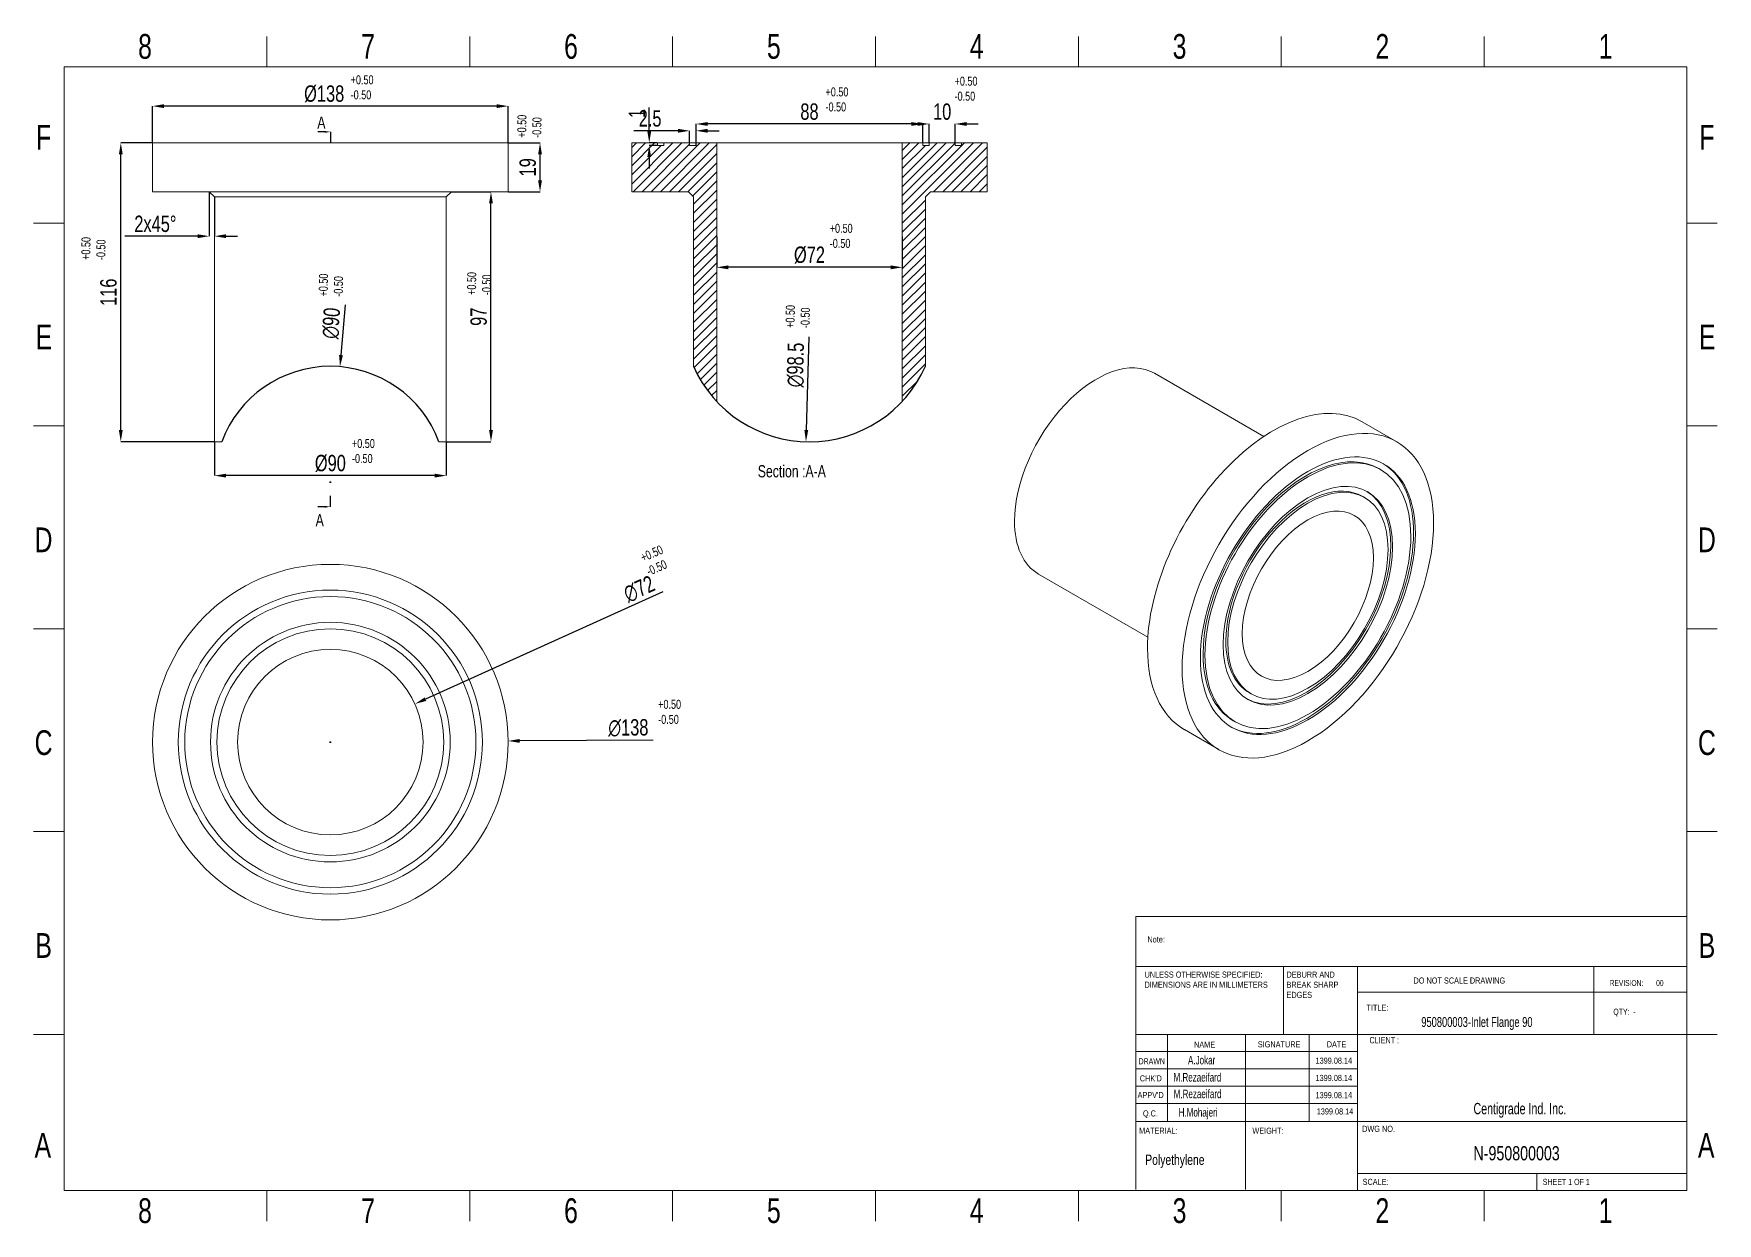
# Model space of a CAD drawing. Header units: millimetres. Extents: x 3487 to 4141, y 1529 to 1991.
import ezdxf

# ---------------------------------------------------------------- set-up
doc = ezdxf.new("R2010")
doc.units = ezdxf.units.MM
doc.header["$MEASUREMENT"] = 0
doc.styles.add('SLDTEXTSTYLE0', font='TXT', dxfattribs={"width": 0.75})
doc.styles.add('SLDTEXTSTYLE1', font='TXT', dxfattribs={"width": 0.686449})
doc.styles.add('SLDTEXTSTYLE2', font='TXT', dxfattribs={"width": 0.652778})
doc.styles.add('SLDTEXTSTYLE3', font='TXT', dxfattribs={"width": 0.692308})
doc.styles.add('SLDTEXTSTYLE4', font='TXT', dxfattribs={"width": 0.7})
doc.styles.add('SLDTEXTSTYLE5', font='TXT', dxfattribs={"width": 0.678571})
doc.dimstyles.new('SLDDIMSTYLE0', dxfattribs={"dimscale": 3, "dimtxt": 2.116667, "dimasz": 1.5, "dimexe": 0, "dimexo": 0.0625, "dimgap": 0.529167, "dimtad": 1, "dimdec": 1, "dimrnd": 1e-09, "dimzin": 12, "dimdsep": 46, "dimtxsty": 'SLDTEXTSTYLE0', "dimcen": 0.09, "dimadec": 0, "dimazin": 3, "dimtfac": 1, "dimtdec": 1, "dimtofl": 0, "dimtmove": 0, "dimatfit": 3, "dimfxl": 1, "dimfrac": 2, "dimtolj": 1, "dimtzin": 12, "dimarcsym": 0})

# ---------------------------------------------------------------- blocks, each defined once
blk = doc.blocks.new('SW_NOTE_62')
at = {"color": 0, "linetype": 'Continuous', "lineweight": 0, "char_height": 1.5, "attachment_point": 1, "style": 'SLDTEXTSTYLE0'}
for s, insert in [('UNLESS OTHERWISE SPECIFIED:', (0, 1.93)), ('DIMENSIONS ARE IN MILLIMETERS', (0, -0.57))]:
    blk.add_mtext(s, dxfattribs=dict(at, insert=insert))
blk = doc.blocks.new('SW_NOTE_63')
at = {"color": 0, "linetype": 'Continuous', "lineweight": 0, "char_height": 1.5, "attachment_point": 1, "style": 'SLDTEXTSTYLE0'}
for s, insert in [('DEBURR AND', (0, 1.93)), ('BREAK SHARP', (0, -0.57)), ('EDGES', (0, -3.07))]:
    blk.add_mtext(s, dxfattribs=dict(at, insert=insert))
blk = doc.blocks.new('*D4')
at = {"color": 0, "lineweight": -2, "transparency": 16777216}
for p, q in [((3533.62, 1948.94), (3533.62, 1963)), ((3667.12, 1963), (3538.12, 1963)), ((3671.62, 1948.94), (3671.62, 1963))]:
    blk.add_line(p, q, dxfattribs=at)
at = {"color": 0, "transparency": 16777216}
for points in [[(3538.12, 1963.75), (3538.12, 1962.25), (3533.62, 1963)], [(3667.12, 1963.75), (3667.12, 1962.25), (3671.62, 1963)]]:
    blk.add_solid(points, dxfattribs=at)
at = {"layer": 'Defpoints', "color": 0, "transparency": 16777216}
for p in [(3533.62, 1963), (3533.62, 1948.76), (3671.62, 1948.76)]:
    blk.add_point(p, dxfattribs=at)
at = {"color": 0, "transparency": 16777216, "insert": (3600.23, 1967.76), "char_height": 6.35, "attachment_point": 5, "style": 'SLDTEXTSTYLE0'}
blk.add_mtext('\\A1;%%C138', dxfattribs=at)
blk = doc.blocks.new('*D5')
at = {"color": 0, "lineweight": -2, "transparency": 16777216}
for p, q in [((3533.43, 1948.76), (3521.29, 1948.76)), ((3521.29, 1837.26), (3521.29, 1944.26)), ((3557.43, 1832.76), (3521.29, 1832.76))]:
    blk.add_line(p, q, dxfattribs=at)
at = {"color": 0, "transparency": 16777216}
for points in [[(3520.54, 1944.26), (3522.04, 1944.26), (3521.29, 1948.76)], [(3520.54, 1837.26), (3522.04, 1837.26), (3521.29, 1832.76)]]:
    blk.add_solid(points, dxfattribs=at)
at = {"layer": 'Defpoints', "color": 0, "transparency": 16777216}
for p in [(3521.29, 1948.76), (3533.62, 1948.76), (3557.62, 1832.76)]:
    blk.add_point(p, dxfattribs=at)
at = {"color": 0, "transparency": 16777216, "insert": (3516.53, 1890.76), "char_height": 6.35, "attachment_point": 5, "rotation": 90, "style": 'SLDTEXTSTYLE0'}
blk.add_mtext('\\A1;116', dxfattribs=at)
blk = doc.blocks.new('*D6')
at = {"color": 0, "lineweight": -2, "transparency": 16777216}
for p, q in [((3649.81, 1929.76), (3664.96, 1929.76)), ((3664.96, 1837.26), (3664.96, 1925.26)), ((3647.81, 1832.76), (3664.96, 1832.76))]:
    blk.add_line(p, q, dxfattribs=at)
at = {"color": 0, "transparency": 16777216}
for points in [[(3664.21, 1925.26), (3665.71, 1925.26), (3664.96, 1929.76)], [(3664.21, 1837.26), (3665.71, 1837.26), (3664.96, 1832.76)]]:
    blk.add_solid(points, dxfattribs=at)
at = {"layer": 'Defpoints', "color": 0, "transparency": 16777216}
for p in [(3649.62, 1929.76), (3664.96, 1929.76), (3647.62, 1832.76)]:
    blk.add_point(p, dxfattribs=at)
at = {"color": 0, "transparency": 16777216, "insert": (3660.2, 1881.26), "char_height": 6.35, "attachment_point": 5, "rotation": 90, "style": 'SLDTEXTSTYLE0'}
blk.add_mtext('\\A1;97', dxfattribs=at)
blk = doc.blocks.new('*D7')
at = {"color": 0, "lineweight": -2, "transparency": 16777216}
for p, q in [((3671.81, 1948.76), (3684, 1948.76)), ((3684, 1934.26), (3684, 1944.26)), ((3671.81, 1929.76), (3684, 1929.76))]:
    blk.add_line(p, q, dxfattribs=at)
at = {"color": 0, "transparency": 16777216}
for points in [[(3683.25, 1944.26), (3684.75, 1944.26), (3684, 1948.76)], [(3683.25, 1934.26), (3684.75, 1934.26), (3684, 1929.76)]]:
    blk.add_solid(points, dxfattribs=at)
at = {"layer": 'Defpoints', "color": 0, "transparency": 16777216}
for p in [(3671.62, 1948.76), (3684, 1948.76), (3671.62, 1929.76)]:
    blk.add_point(p, dxfattribs=at)
at = {"color": 0, "transparency": 16777216, "insert": (3679.24, 1939.26), "char_height": 6.35, "attachment_point": 5, "rotation": 90, "style": 'SLDTEXTSTYLE0'}
blk.add_mtext('\\A1;19', dxfattribs=at)
blk = doc.blocks.new('*D8')
at = {"color": 0, "lineweight": -2, "transparency": 16777216}
for p, q in [((3557.62, 1832.57), (3557.62, 1819.59)), ((3647.62, 1832.57), (3647.62, 1819.59)), ((3643.12, 1819.59), (3562.12, 1819.59))]:
    blk.add_line(p, q, dxfattribs=at)
at = {"color": 0, "transparency": 16777216}
for points in [[(3562.12, 1820.34), (3562.12, 1818.84), (3557.62, 1819.59)], [(3643.12, 1820.34), (3643.12, 1818.84), (3647.62, 1819.59)]]:
    blk.add_solid(points, dxfattribs=at)
at = {"layer": 'Defpoints', "color": 0, "transparency": 16777216}
for p in [(3557.62, 1832.76), (3647.62, 1832.76), (3557.62, 1819.59)]:
    blk.add_point(p, dxfattribs=at)
at = {"color": 0, "transparency": 16777216, "insert": (3602.62, 1824.35), "char_height": 6.35, "attachment_point": 5, "style": 'SLDTEXTSTYLE0'}
blk.add_mtext('\\A1;%%C90', dxfattribs=at)
blk = doc.blocks.new('*D9')
at = {"color": 0, "lineweight": -2, "transparency": 16777216}
for p, q in [((3555.62, 1929.57), (3555.62, 1912.52)), ((3557.62, 1927.57), (3557.62, 1912.52)), ((3551.12, 1912.52), (3522.81, 1912.52)), ((3562.12, 1912.52), (3566.62, 1912.52))]:
    blk.add_line(p, q, dxfattribs=at)
at = {"color": 0, "transparency": 16777216}
for points in [[(3551.12, 1913.27), (3551.12, 1911.77), (3555.62, 1912.52)], [(3562.12, 1913.27), (3562.12, 1911.77), (3557.62, 1912.52)]]:
    blk.add_solid(points, dxfattribs=at)
at = {"layer": 'Defpoints', "color": 0, "transparency": 16777216}
for p in [(3555.62, 1929.76), (3557.62, 1927.76), (3555.62, 1912.52)]:
    blk.add_point(p, dxfattribs=at)
at = {"color": 0, "transparency": 16777216, "insert": (3534.71, 1917.29), "char_height": 6.35, "attachment_point": 5, "style": 'SLDTEXTSTYLE0'}
blk.add_mtext('\\A1;2x45%%D', dxfattribs=at)
blk = doc.blocks.new('*D10')
at = {"color": 0, "lineweight": -2, "transparency": 16777216}
for p, q in [((3752.56, 1912.24), (3752.56, 1900.44)), ((3824.56, 1912.24), (3824.56, 1900.44)), ((3820.06, 1900.44), (3757.06, 1900.44))]:
    blk.add_line(p, q, dxfattribs=at)
at = {"color": 0, "transparency": 16777216}
for points in [[(3757.06, 1901.19), (3757.06, 1899.69), (3752.56, 1900.44)], [(3820.06, 1901.19), (3820.06, 1899.69), (3824.56, 1900.44)]]:
    blk.add_solid(points, dxfattribs=at)
at = {"layer": 'Defpoints', "color": 0, "transparency": 16777216}
for p in [(3752.56, 1912.43), (3824.56, 1912.43), (3752.56, 1900.44)]:
    blk.add_point(p, dxfattribs=at)
at = {"color": 0, "transparency": 16777216, "insert": (3788.56, 1905.2), "char_height": 6.35, "attachment_point": 5, "style": 'SLDTEXTSTYLE0'}
blk.add_mtext('\\A1;%%C72', dxfattribs=at)
blk = doc.blocks.new('*D11')
at = {"color": 0, "lineweight": -2, "transparency": 16777216}
for p, q in [((3744.56, 1948.94), (3744.56, 1956.08)), ((3828.06, 1956.08), (3749.06, 1956.08)), ((3832.56, 1948.94), (3832.56, 1956.08))]:
    blk.add_line(p, q, dxfattribs=at)
at = {"color": 0, "transparency": 16777216}
for points in [[(3749.06, 1956.83), (3749.06, 1955.33), (3744.56, 1956.08)], [(3828.06, 1956.83), (3828.06, 1955.33), (3832.56, 1956.08)]]:
    blk.add_solid(points, dxfattribs=at)
at = {"layer": 'Defpoints', "color": 0, "transparency": 16777216}
for p in [(3744.56, 1956.08), (3744.56, 1948.76), (3832.56, 1948.76)]:
    blk.add_point(p, dxfattribs=at)
at = {"color": 0, "transparency": 16777216, "insert": (3788.56, 1960.84), "char_height": 6.35, "attachment_point": 5, "style": 'SLDTEXTSTYLE0'}
blk.add_mtext('\\A1;88', dxfattribs=at)
blk = doc.blocks.new('*D12')
at = {"color": 0, "lineweight": -2, "transparency": 16777216}
for p, q in [((3737.56, 1953.44), (3720.36, 1953.44)), ((3742.06, 1948.94), (3742.06, 1953.44)), ((3744.56, 1947.94), (3744.56, 1953.44)), ((3749.06, 1953.44), (3753.56, 1953.44))]:
    blk.add_line(p, q, dxfattribs=at)
at = {"color": 0, "transparency": 16777216}
for points in [[(3737.56, 1954.19), (3737.56, 1952.69), (3742.06, 1953.44)], [(3749.06, 1954.19), (3749.06, 1952.69), (3744.56, 1953.44)]]:
    blk.add_solid(points, dxfattribs=at)
at = {"layer": 'Defpoints', "color": 0, "transparency": 16777216}
for p in [(3742.06, 1953.44), (3742.06, 1948.76), (3744.56, 1947.76)]:
    blk.add_point(p, dxfattribs=at)
at = {"color": 0, "transparency": 16777216, "insert": (3726.71, 1958.2), "char_height": 6.35, "attachment_point": 5, "style": 'SLDTEXTSTYLE0'}
blk.add_mtext('\\A1;2.5', dxfattribs=at)
blk = doc.blocks.new('*D13')
at = {"color": 0, "lineweight": -2, "transparency": 16777216}
for p, q in [((3726.38, 1953.26), (3726.38, 1962.52)), ((3729.37, 1948.76), (3726.38, 1948.76)), ((3729.37, 1947.76), (3726.38, 1947.76)), ((3726.38, 1943.26), (3726.38, 1938.76))]:
    blk.add_line(p, q, dxfattribs=at)
at = {"color": 0, "transparency": 16777216}
for points in [[(3725.63, 1953.26), (3727.13, 1953.26), (3726.38, 1948.76)], [(3725.63, 1943.26), (3727.13, 1943.26), (3726.38, 1947.76)]]:
    blk.add_solid(points, dxfattribs=at)
at = {"layer": 'Defpoints', "color": 0, "transparency": 16777216}
for p in [(3726.38, 1948.76), (3729.56, 1948.76), (3729.56, 1947.76)]:
    blk.add_point(p, dxfattribs=at)
at = {"color": 0, "transparency": 16777216, "insert": (3721.62, 1960.14), "char_height": 6.35, "attachment_point": 5, "rotation": 90, "style": 'SLDTEXTSTYLE0'}
blk.add_mtext('\\A1;1', dxfattribs=at)
blk = doc.blocks.new('*D14')
at = {"color": 0, "lineweight": -2, "transparency": 16777216}
for p, q in [((3830.56, 1956.08), (3826.06, 1956.08)), ((3835.06, 1948.94), (3835.06, 1956.08)), ((3845.06, 1948.94), (3845.06, 1956.08)), ((3849.56, 1956.08), (3854.06, 1956.08))]:
    blk.add_line(p, q, dxfattribs=at)
at = {"color": 0, "transparency": 16777216}
for points in [[(3830.56, 1956.83), (3830.56, 1955.33), (3835.06, 1956.08)], [(3849.56, 1956.83), (3849.56, 1955.33), (3845.06, 1956.08)]]:
    blk.add_solid(points, dxfattribs=at)
at = {"layer": 'Defpoints', "color": 0, "transparency": 16777216}
for p in [(3835.06, 1956.08), (3835.06, 1948.76), (3845.06, 1948.76)]:
    blk.add_point(p, dxfattribs=at)
at = {"color": 0, "transparency": 16777216, "insert": (3840.06, 1960.84), "char_height": 6.35, "attachment_point": 5, "style": 'SLDTEXTSTYLE0'}
blk.add_mtext('\\A1;10', dxfattribs=at)
blk = doc.blocks.new('*D15')
at = {"color": 0, "lineweight": -2, "transparency": 16777216}
for p, q in [((3608.38, 1885.86), (3606.75, 1866.35)), ((3602.35, 1817.02), (3602.89, 1817.02)), ((3602.62, 1816.75), (3602.62, 1817.29))]:
    blk.add_line(p, q, dxfattribs=at)
at = {"color": 0, "transparency": 16777216}
blk.add_solid([(3606, 1866.41), (3607.5, 1866.29), (3606.37, 1861.87)], dxfattribs=at)
at = {"layer": 'Defpoints', "color": 0, "transparency": 16777216}
for p in [(3606.37, 1861.87), (3598.86, 1772.18)]:
    blk.add_point(p, dxfattribs=at)
at = {"color": 0, "transparency": 16777216, "insert": (3603.01, 1878.75), "char_height": 6.35, "attachment_point": 5, "rotation": 85.21239, "style": 'SLDTEXTSTYLE0'}
blk.add_mtext('\\A1;∅90', dxfattribs=at)
blk = doc.blocks.new('*D16')
at = {"color": 0, "lineweight": -2, "transparency": 16777216}
blk.add_line((3788.32, 1873.52), (3787.33, 1837.27), dxfattribs=at)
at = {"color": 0, "transparency": 16777216}
blk.add_solid([(3786.58, 1837.29), (3788.08, 1837.25), (3787.21, 1832.77)], dxfattribs=at)
at = {"layer": 'Defpoints', "color": 0, "transparency": 16777216}
for p in [(3789.9, 1931.2), (3787.21, 1832.77)]:
    blk.add_point(p, dxfattribs=at)
at = {"color": 0, "transparency": 16777216, "insert": (3783.26, 1862.54), "char_height": 6.35, "attachment_point": 5, "rotation": 88.43436, "style": 'SLDTEXTSTYLE0'}
blk.add_mtext('\\A1;∅98.5', dxfattribs=at)
blk = doc.blocks.new('*D17')
at = {"color": 0, "lineweight": -2, "transparency": 16777216}
for p, q in [((3602.35, 1716.15), (3602.89, 1716.15)), ((3602.62, 1715.88), (3602.62, 1716.42)), ((3727.84, 1716.97), (3676.12, 1716.63))]:
    blk.add_line(p, q, dxfattribs=at)
at = {"color": 0, "transparency": 16777216}
blk.add_solid([(3676.11, 1717.38), (3676.12, 1715.88), (3671.62, 1716.6)], dxfattribs=at)
at = {"layer": 'Defpoints', "color": 0, "transparency": 16777216}
for p in [(3533.62, 1715.69), (3671.62, 1716.6)]:
    blk.add_point(p, dxfattribs=at)
at = {"color": 0, "transparency": 16777216, "insert": (3718.28, 1721.67), "char_height": 6.35, "attachment_point": 5, "rotation": 0.37603, "style": 'SLDTEXTSTYLE0'}
blk.add_mtext('\\A1;∅138', dxfattribs=at)
blk = doc.blocks.new('*D18')
at = {"color": 0, "lineweight": -2, "transparency": 16777216}
for p, q in [((3731.68, 1774.47), (3639.52, 1732.83)), ((3602.35, 1716.15), (3602.89, 1716.15)), ((3602.62, 1715.88), (3602.62, 1716.42))]:
    blk.add_line(p, q, dxfattribs=at)
at = {"color": 0, "transparency": 16777216}
blk.add_solid([(3639.22, 1733.51), (3639.83, 1732.14), (3635.42, 1730.97)], dxfattribs=at)
at = {"layer": 'Defpoints', "color": 0, "transparency": 16777216}
for p in [(3635.42, 1730.97), (3569.81, 1701.32)]:
    blk.add_point(p, dxfattribs=at)
at = {"color": 0, "transparency": 16777216, "insert": (3722.48, 1775.54), "char_height": 6.35, "attachment_point": 5, "rotation": 24.32, "style": 'SLDTEXTSTYLE0'}
blk.add_mtext('\\A1;∅72', dxfattribs=at)

msp = doc.modelspace()

# ---------------------------------------------------------------- hatches: boundary and pattern name
h = msp.add_hatch()
h.set_pattern_fill('ANSI31', color=256, scale=20)
h.set_pattern_definition([(45, (1938.6418, 660.968), (-1.767767, 1.767767), [])])
h.paths.add_polyline_path([(3732.06, 1948.76), (3732.06, 1947.76), (3729.56, 1947.76), (3729.56, 1948.76), (3719.56, 1948.76), (3719.56, 1929.76), (3741.56, 1929.76), (3743.56, 1927.76), (3743.56, 1862.02, 0.083465), (3752.56, 1848.41), (3752.56, 1948.76), (3744.56, 1948.76), (3744.56, 1947.76), (3742.06, 1947.76), (3742.06, 1948.76)])
h.paths.add_polyline_path([(3824.56, 1948.76), (3824.56, 1848.41, 0.083465), (3833.56, 1862.02), (3833.56, 1927.76), (3835.56, 1929.76), (3857.56, 1929.76), (3857.56, 1948.76), (3847.56, 1948.76), (3847.56, 1947.76), (3845.06, 1947.76), (3845.06, 1948.76), (3835.06, 1948.76), (3835.06, 1947.76), (3832.56, 1947.76), (3832.56, 1948.76)])

# ---------------------------------------------------------------- linework, layer by layer
at = {"color": 7, "linetype": 'Continuous', "lineweight": 18}
for p, q in [((3578.02, 1978.21), (3578.02, 1990.02)), ((3656.74, 1978.21), (3656.74, 1990.02)), ((3735.46, 1978.21), (3735.46, 1990.02)), ((3814.19, 1990.02), (3814.19, 1978.21)), ((3814.19, 1978.21), (3814.19, 1990.02)), ((3892.91, 1978.21), (3892.91, 1990.02)), ((3971.63, 1978.21), (3971.63, 1990.02)), ((4050.36, 1978.21), (4050.36, 1990.02)), ((3499.29, 1542.08), (3499.29, 1978.21)), ((3499.29, 1978.21), (4129.08, 1978.21)), ((4129.08, 1978.21), (4129.08, 1542.08)), ((3499.29, 1917.6), (3487.48, 1917.6)), ((4129.08, 1917.6), (4140.89, 1917.6)), ((3499.29, 1838.87), (3487.48, 1838.87)), ((4129.08, 1838.87), (4140.89, 1838.87)), ((3487.48, 1760.15), (3499.29, 1760.15)), ((3499.29, 1760.15), (3487.48, 1760.15)), ((4140.89, 1760.15), (4129.08, 1760.15)), ((4129.08, 1760.15), (4140.89, 1760.15)), ((3499.29, 1681.42), (3487.48, 1681.42)), ((4129.08, 1681.42), (4140.89, 1681.42)), ((3915.27, 1648.51), (4129.08, 1648.51)), ((3915.27, 1648.51), (3915.27, 1629.07)), ((3915.27, 1629.07), (4129.08, 1629.07)), ((3915.27, 1629.07), (3915.27, 1542.48)), ((3972.58, 1629.07), (3972.58, 1602.7)), ((4001.23, 1629.07), (4001.23, 1542.08)), ((4093.01, 1602.7), (4093.01, 1629.07)), ((4129.08, 1619.04), (4001.23, 1619.04)), ((3499.29, 1602.7), (3487.48, 1602.7)), ((4129.08, 1602.7), (3915.27, 1602.7)), ((3927.55, 1602.7), (3927.55, 1568.85)), ((3957.76, 1602.7), (3957.76, 1542.48)), ((3982.51, 1602.7), (3982.51, 1568.85)), ((4001.23, 1542.48), (4001.23, 1602.7)), ((4129.08, 1602.7), (4140.89, 1602.7)), ((4001.23, 1596.01), (3915.27, 1596.01)), ((4001.23, 1589.32), (3915.27, 1589.32)), ((4001.23, 1582.63), (3915.27, 1582.63)), ((4001.23, 1575.94), (3915.27, 1575.94)), ((3931.64, 1568.85), (3915.27, 1568.85)), ((3931.64, 1568.85), (4129.08, 1568.85)), ((4001.23, 1548.78), (4129.08, 1548.78)), ((4070.83, 1542.08), (4070.83, 1548.78)), ((4129.08, 1542.08), (3499.29, 1542.08)), ((3578.02, 1542.08), (3578.02, 1530.28)), ((3656.74, 1542.08), (3656.74, 1530.28)), ((3735.46, 1542.08), (3735.46, 1530.28)), ((3814.19, 1530.28), (3814.19, 1542.08)), ((3814.19, 1542.08), (3814.19, 1530.28)), ((3892.91, 1542.08), (3892.91, 1530.28)), ((3971.63, 1542.08), (3971.63, 1530.28)), ((4050.36, 1542.08), (4050.36, 1530.28))]:
    msp.add_line(p, q, dxfattribs=at)
at = {"color": 0, "linetype": 'Continuous', "lineweight": 0}
for p, q in [((3671.62, 1948.76), (3533.62, 1948.76)), ((3533.62, 1948.76), (3533.62, 1929.76)), ((3671.62, 1948.76), (3671.62, 1929.76)), ((3719.56, 1948.76), (3719.56, 1929.76)), ((3729.56, 1948.76), (3719.56, 1948.76)), ((3729.56, 1947.76), (3729.56, 1948.76)), ((3732.06, 1948.76), (3729.56, 1948.76)), ((3732.06, 1947.76), (3729.56, 1947.76)), ((3732.06, 1948.76), (3732.06, 1947.76)), ((3742.06, 1948.76), (3732.06, 1948.76)), ((3742.06, 1947.76), (3742.06, 1948.76)), ((3744.56, 1948.76), (3742.06, 1948.76)), ((3744.56, 1947.76), (3742.06, 1947.76)), ((3744.56, 1948.76), (3744.56, 1947.76)), ((3752.56, 1948.76), (3744.56, 1948.76)), ((3752.56, 1848.41), (3752.56, 1948.76)), ((3824.56, 1948.76), (3752.56, 1948.76)), ((3824.56, 1948.76), (3824.56, 1848.41)), ((3832.56, 1948.76), (3824.56, 1948.76)), ((3832.56, 1947.76), (3832.56, 1948.76)), ((3835.06, 1948.76), (3832.56, 1948.76)), ((3835.06, 1947.76), (3832.56, 1947.76)), ((3835.06, 1948.76), (3835.06, 1947.76)), ((3845.06, 1948.76), (3835.06, 1948.76)), ((3845.06, 1947.76), (3845.06, 1948.76)), ((3847.56, 1948.76), (3845.06, 1948.76)), ((3847.56, 1947.76), (3845.06, 1947.76)), ((3847.56, 1948.76), (3847.56, 1947.76)), ((3857.56, 1948.76), (3847.56, 1948.76)), ((3857.56, 1929.76), (3857.56, 1948.76)), ((3671.62, 1929.76), (3533.62, 1929.76)), ((3557.62, 1927.76), (3555.62, 1929.76)), ((3647.62, 1927.76), (3557.62, 1927.76)), ((3557.62, 1927.76), (3557.62, 1832.76)), ((3647.62, 1927.76), (3649.62, 1929.76)), ((3647.62, 1927.76), (3647.62, 1832.76)), ((3719.56, 1929.76), (3741.56, 1929.76)), ((3741.56, 1929.76), (3743.56, 1927.76)), ((3743.56, 1927.76), (3743.56, 1862.02)), ((3833.56, 1927.76), (3835.56, 1929.76)), ((3833.56, 1862.02), (3833.56, 1927.76)), ((3835.56, 1929.76), (3857.56, 1929.76)), ((3560.46, 1832.76), (3557.62, 1832.76)), ((3647.62, 1832.76), (3644.78, 1832.76))]:
    msp.add_line(p, q, dxfattribs=at)
for p, q in [((3600.37, 1953.02), (3597.73, 1953.02)), ((3602.62, 1953.02), (3602.62, 1948.76)), ((3602.62, 1807.49), (3602.62, 1811.76)), ((3600.37, 1807.49), (3597.73, 1807.49))]:
    msp.add_line(p, q)
at = {"color": 0, "linetype": 'Continuous', "lineweight": 0, "extrusion": (0, 0.816497, 0.57735)}
for p, q in [((3964.89, 1834.81), (3922.46, 1859.31)), ((4016.48, 1832.74), (4003.05, 1840.5)), ((4010.23, 1821.92), (4009.52, 1822.32)), ((4003.98, 1811.09), (4003.27, 1811.5)), ((3919.89, 1756.87), (3877.46, 1781.37)), ((3959.98, 1734.88), (3959.27, 1735.29)), ((3947.48, 1713.23), (3934.05, 1720.99)), ((3953.73, 1724.05), (3953.02, 1724.46))]:
    msp.add_line(p, q, dxfattribs=at)
at = {"color": 0, "linetype": 'Continuous', "lineweight": 0}
for radius in [69, 59, 56.5, 46.5, 44, 36]:
    msp.add_circle((3602.62, 1716.15), radius, dxfattribs=at)
for centre, radius, start, end in [((3602.62, 1817.02), 45, 20.46404, 159.53596), ((3788.56, 1881.98), 49.23, 203.92161, 336.07839)]:
    msp.add_arc(centre, radius, start, end)
at = {"color": 0, "linetype": 'Continuous', "lineweight": 0, "extrusion": (1.59096e-16, 1.64541e-16, -1)}
msp.add_ellipse((3899.96, 1820.34), major_axis=(22.5, 38.97), ratio=0.57735, start_param=-2.356194, end_param=0, dxfattribs=at)
at = {"color": 0, "linetype": 'Continuous', "lineweight": 0, "extrusion": (3.23637e-16, 5.44432e-18, -1)}
msp.add_ellipse((3968.55, 1780.74), major_axis=(34.5, 59.76), ratio=0.57735, start_param=-2.356194, end_param=0, dxfattribs=at)
at = {"color": 0, "linetype": 'Continuous', "lineweight": 0, "extrusion": (2.4037e-17, -1.38778e-17, -1)}
msp.add_ellipse((3981.98, 1772.98), major_axis=(-34.5, -59.76), ratio=0.57735, start_param=-5.497787, end_param=0.785398, dxfattribs=at)
at = {"color": 0, "linetype": 'Continuous', "lineweight": 0, "extrusion": (1.40504e-16, -1.45219e-16, -1)}
msp.add_ellipse((3981.98, 1772.98), major_axis=(-29.5, -51.1), ratio=0.57735, start_param=-5.497787, end_param=0.785398, dxfattribs=at)
at = {"color": 0, "linetype": 'Continuous', "lineweight": 0, "extrusion": (5.92297e-17, 1.581e-16, -1)}
msp.add_ellipse((3981.98, 1772.98), major_axis=(-28.25, -48.93), ratio=0.57735, start_param=-5.497787, end_param=0.785398, dxfattribs=at)
at = {"color": 0, "linetype": 'Continuous', "lineweight": 0, "extrusion": (1.27622e-16, 5.45148e-17, -1)}
for major_axis in [(28.25, 48.93), (22, 38.11)]:
    msp.add_ellipse((3981.27, 1773.39), major_axis=major_axis, ratio=0.57735, start_param=-2.356194, end_param=0, dxfattribs=at)
at = {"color": 0, "linetype": 'Continuous', "lineweight": 0, "extrusion": (2.03452e-16, 7.48333e-17, -1)}
msp.add_ellipse((3981.27, 1773.39), major_axis=(29.5, 51.1), ratio=0.57735, start_param=0.011985, end_param=3.129608, dxfattribs=at)
at = {"color": 0, "linetype": 'Continuous', "lineweight": 0, "extrusion": (2.44089e-16, -7.6826e-17, -1)}
msp.add_ellipse((3981.98, 1772.98), major_axis=(-23.25, -40.27), ratio=0.57735, start_param=-5.497787, end_param=0.785398, dxfattribs=at)
at = {"color": 0, "linetype": 'Continuous', "lineweight": 0, "extrusion": (1.20185e-16, -6.93889e-17, -1)}
msp.add_ellipse((3981.98, 1772.98), major_axis=(-22, -38.11), ratio=0.57735, start_param=-5.497787, end_param=0.785398, dxfattribs=at)
at = {"color": 0, "linetype": 'Continuous', "lineweight": 0, "extrusion": (2.2377e-16, -9.9638e-19, -1)}
msp.add_ellipse((3981.98, 1772.98), major_axis=(-18, -31.18), ratio=0.57735, start_param=-5.497787, end_param=0.785398, dxfattribs=at)
at = {"color": 0, "linetype": 'Continuous', "lineweight": 0, "extrusion": (-7.58296e-17, -2.03185e-17, -1)}
msp.add_ellipse((3981.27, 1773.39), major_axis=(23.25, 40.27), ratio=0.57735, start_param=0.015207, end_param=3.126385, dxfattribs=at)
at = {"color": 0, "linetype": 'Continuous', "lineweight": 0, "extrusion": (3.40237e-16, -1.32337e-16, -1)}
msp.add_ellipse((3899.96, 1820.34), major_axis=(-22.5, -38.97), ratio=0.57735, start_param=0, end_param=0.785398, dxfattribs=at)
at = {"color": 0, "linetype": 'Continuous', "lineweight": 0, "extrusion": (2.16333e-16, -1.249e-16, -1)}
msp.add_ellipse((3968.55, 1780.74), major_axis=(-34.5, -59.76), ratio=0.57735, start_param=0, end_param=0.785398, dxfattribs=at)
at = {"color": 0, "linetype": 'Continuous', "lineweight": 0, "extrusion": (1.47941e-16, -2.13149e-17, -1)}
msp.add_ellipse((3981.27, 1773.39), major_axis=(-22, -38.11), ratio=0.57735, start_param=0, end_param=0.785398, dxfattribs=at)
at = {"color": 0, "linetype": 'Continuous', "lineweight": 0, "extrusion": (2.20052e-16, -6.29482e-17, -1)}
msp.add_ellipse((3981.27, 1773.39), major_axis=(-28.25, -48.93), ratio=0.57735, start_param=0, end_param=0.785398, dxfattribs=at)
for points in [[(3600.37, 1953.39), (3600.37, 1952.64), (3602.62, 1953.02)], [(3600.37, 1807.12), (3600.37, 1807.87), (3602.62, 1807.49)]]:
    msp.add_solid(points)

# ---------------------------------------------------------------- block references
at = {"color": 7, "linetype": 'Continuous', "lineweight": 18, "xscale": 1.574473255738715, "yscale": 1.574473255738715, "zscale": 1.574473255738715}
for name, p in [('SW_NOTE_62', (3918.59, 1624.07)), ('SW_NOTE_63', (3973.7, 1624.07))]:
    msp.add_blockref(name, p, dxfattribs=at)

# ---------------------------------------------------------------- texts
at = {"style": 'SLDTEXTSTYLE0', "width": 0.75}
for s, height, p in [('A', 4.74, (3597.56, 1954.24)), ('Section :A-A', 4.7413, (3768.5, 1818.91)), ('A', 4.74, (3596.91, 1799.95))]:
    msp.add_text(s, height=height, dxfattribs=at).set_placement(p)
at = {"color": 7, "linetype": 'Continuous', "lineweight": 18}
for s, insert, char_height, attachment_point, style in [('8', (3530.69, 1990.99), 9.6, 2, 'SLDTEXTSTYLE0'), ('7', (3617.28, 1990.99), 9.6, 2, 'SLDTEXTSTYLE0'), ('6', (3696.01, 1990.99), 9.6, 2, 'SLDTEXTSTYLE0'), ('5', (3774.73, 1990.99), 9.6, 2, 'SLDTEXTSTYLE0'), ('4', (3853.45, 1990.99), 9.6, 2, 'SLDTEXTSTYLE0'), ('3', (3932.18, 1990.99), 9.6, 2, 'SLDTEXTSTYLE0'), ('2', (4010.9, 1990.99), 9.6, 2, 'SLDTEXTSTYLE0'), ('1', (4097.5, 1990.99), 9.6, 2, 'SLDTEXTSTYLE0'), ('F', (3491.32, 1955.74), 9.6, 2, 'SLDTEXTSTYLE0'), ('F', (4136.85, 1955.74), 9.6, 2, 'SLDTEXTSTYLE0'), ('E', (3491.44, 1878.2), 9.6, 2, 'SLDTEXTSTYLE0'), ('E', (4136.97, 1878.2), 9.6, 2, 'SLDTEXTSTYLE0'), ('D', (3491.31, 1799.47), 9.6, 2, 'SLDTEXTSTYLE0'), ('D', (4136.84, 1799.47), 9.6, 2, 'SLDTEXTSTYLE0'), ('C', (3491.32, 1720.75), 9.6, 2, 'SLDTEXTSTYLE0'), ('C', (4136.85, 1720.75), 9.6, 2, 'SLDTEXTSTYLE0'), ('B', (3491.35, 1642.02), 9.6, 2, 'SLDTEXTSTYLE0'), ('Note:', (3919.73, 1640.75), 2.362, 1, 'SLDTEXTSTYLE0'), ('B', (4136.88, 1642.02), 9.6, 2, 'SLDTEXTSTYLE0'), ('DO NOT SCALE DRAWING', (4022.99, 1624.8), 2.3617, 1, 'SLDTEXTSTYLE0'), ('REVISION:       00', (4099.1, 1623.85), 2.3617, 1, 'SLDTEXTSTYLE2'), ('TITLE:', (4004.72, 1614.3), 2.362, 1, 'SLDTEXTSTYLE0'), ('950800003-Inlet Flange 90', (4026.01, 1609.44), 3.8575, 1, 'SLDTEXTSTYLE4'), ('QTY:  -', (4100.55, 1612.68), 2.362, 1, 'SLDTEXTSTYLE5'), ('CLIENT :', (4005.89, 1601.73), 2.499, 1, 'SLDTEXTSTYLE4'), ('A.Jokar', (3935.47, 1594.39), 3.333, 1, 'SLDTEXTSTYLE4'), ('NAME', (3937.82, 1599.95), 2.362, 1, 'SLDTEXTSTYLE0'), ('SIGNATURE', (3962.56, 1600.04), 2.362, 1, 'SLDTEXTSTYLE0'), ('DATE', (3989.3, 1600.04), 2.362, 1, 'SLDTEXTSTYLE0'), ('DRAWN', (3916.28, 1593.47), 2.362, 1, 'SLDTEXTSTYLE1'), ('M.Rezaeifard', (3929.84, 1587.74), 3.3326, 1, 'SLDTEXTSTYLE4'), ('1399.08.14', (3984.97, 1593.7), 2.362, 1, 'SLDTEXTSTYLE0'), ("CHK'D", (3916.75, 1586.82), 2.362, 1, 'SLDTEXTSTYLE0'), ('M.Rezaeifard', (3929.91, 1581.29), 3.3326, 1, 'SLDTEXTSTYLE4'), ('1399.08.14', (3984.97, 1587), 2.362, 1, 'SLDTEXTSTYLE0'), ("APPV'D", (3915.9, 1580.37), 2.362, 1, 'SLDTEXTSTYLE0'), ('1399.08.14', (3984.97, 1580.31), 2.362, 1, 'SLDTEXTSTYLE0'), ('Centigrade Ind. Inc.', (4046.27, 1576.11), 4.4085, 1, 'SLDTEXTSTYLE4'), ('Q.C.', (3917.97, 1573.22), 2.362, 1, 'SLDTEXTSTYLE0'), ('H.Mohajeri', (3931.85, 1574.14), 3.333, 1, 'SLDTEXTSTYLE4'), ('1399.08.14', (3985.43, 1573.99), 2.362, 1, 'SLDTEXTSTYLE0'), ('A', (3491.04, 1564.48), 9.6, 2, 'SLDTEXTSTYLE0'), ('MATERIAL:', (3916.49, 1566.5), 2.362, 1, 'SLDTEXTSTYLE0'), ('WEIGHT:', (3960.45, 1566.49), 2.36, 1, 'SLDTEXTSTYLE0'), ('DWG NO.', (4003.05, 1567.25), 2.362, 1, 'SLDTEXTSTYLE0'), ('A', (4136.57, 1564.48), 9.6, 2, 'SLDTEXTSTYLE0'), ('SCALE:', (4003.24, 1546.65), 2.362, 1, 'SLDTEXTSTYLE0'), ('SHEET 1 OF 1', (4073.15, 1546.65), 2.3617, 1, 'SLDTEXTSTYLE3'), ('8', (3530.69, 1539.11), 9.6, 2, 'SLDTEXTSTYLE0'), ('7', (3617.28, 1539.11), 9.6, 2, 'SLDTEXTSTYLE0'), ('6', (3696.01, 1539.11), 9.6, 2, 'SLDTEXTSTYLE0'), ('5', (3774.73, 1539.11), 9.6, 2, 'SLDTEXTSTYLE0'), ('4', (3853.45, 1539.11), 9.6, 2, 'SLDTEXTSTYLE0'), ('3', (3932.18, 1539.11), 9.6, 2, 'SLDTEXTSTYLE0'), ('2', (4010.9, 1539.11), 9.6, 2, 'SLDTEXTSTYLE0'), ('1', (4097.5, 1539.11), 9.6, 2, 'SLDTEXTSTYLE0')]:
    msp.add_mtext(s, dxfattribs=dict(at, insert=insert, char_height=char_height, attachment_point=attachment_point, style=style))
at = {"attachment_point": 1, "style": 'SLDTEXTSTYLE0'}
for s, width, insert, char_height in [('+0.50\\P-0.50', 29.286, (3610.5, 1974.98), 3.5), ('+0.50\\P-0.50', 29.286, (3844.88, 1974.45), 3.5), ('+0.50\\P-0.50', 29.286, (3794.79, 1970.28), 3.5), ('+0.50\\P-0.50', 29.286, (3796.43, 1917.32), 3.5), ('+0.50\\P-0.50', 29.286, (3611.01, 1833.81), 3.5), ('+0.50\\P-0.50', 29.286, (3729.85, 1732.57), 3.5), ('Polyethylene', 17.5324, (3918.89, 1556.06), 4)]:
    msp.add_mtext_dynamic_manual_height_columns(s, width=width, gutter_width=47.41, heights=[0], dxfattribs=dict(at, insert=insert, char_height=char_height))
at = {"char_height": 3.5, "attachment_point": 1, "style": 'SLDTEXTSTYLE0'}
for insert, rotation in [((3675.12, 1950.8), 89.14045), ((3505.93, 1903.36), 89.14045), ((3598.09, 1889.14), 89.14045), ((3655.63, 1889.76), 89.14045), ((3779.28, 1876.96), 89.14045), ((3722.58, 1789.23), 23.40331)]:
    msp.add_mtext_dynamic_manual_height_columns('+0.50\\P-0.50', width=29.286, gutter_width=47.41, heights=[0], dxfattribs=dict(at, insert=insert, rotation=rotation))
at = {"color": 7, "linetype": 'Continuous', "lineweight": 18, "insert": (4046.24, 1559.34), "char_height": 5.5107, "width": 39.9523, "attachment_point": 1, "style": 'SLDTEXTSTYLE0'}
msp.add_mtext('N-950800003', dxfattribs=at)

# ---------------------------------------------------------------- dimensions: what is measured, and where the dimension line sits
dim = msp.add_linear_dim(base=(3533.62, 1963), p1=(3671.62, 1948.76), p2=(3533.62, 1948.76), text='%%C<>', dimstyle='SLDDIMSTYLE0')
dim.commit()
dim.dimension.update_dxf_attribs({"geometry": '*D4', "text_midpoint": (3600.23, 1963), "dimtype": 160})
for base, p1, p2, picture, middle in [((3726.38, 1948.76), (3729.56, 1947.76), (3729.56, 1948.76), '*D13', (3721.62, 1960.14)), ((3521.29, 1948.76), (3557.62, 1832.76), (3533.62, 1948.76), '*D5', (3516.53, 1890.76)), ((3684, 1948.76), (3671.62, 1929.76), (3671.62, 1948.76), '*D7', (3679.24, 1939.26)), ((3664.96, 1929.76), (3647.62, 1832.76), (3649.62, 1929.76), '*D6', (3660.2, 1881.26))]:
    dim = msp.add_linear_dim(base=base, p1=p1, p2=p2, angle=90, dimstyle='SLDDIMSTYLE0')
    dim.commit()
    dim.dimension.update_dxf_attribs({"geometry": picture, "text_midpoint": middle})
for base, p1, p2, picture, middle in [((3742.06, 1953.44), (3744.56, 1947.76), (3742.06, 1948.76), '*D12', (3726.71, 1958.2)), ((3744.56, 1956.08), (3832.56, 1948.76), (3744.56, 1948.76), '*D11', (3788.56, 1960.84)), ((3835.06, 1956.08), (3845.06, 1948.76), (3835.06, 1948.76), '*D14', (3840.06, 1960.84))]:
    dim = msp.add_linear_dim(base=base, p1=p1, p2=p2, dimstyle='SLDDIMSTYLE0')
    dim.commit()
    dim.dimension.update_dxf_attribs({"geometry": picture, "text_midpoint": middle})
for base, p1, p2, text, picture, middle in [((3555.62, 1912.52), (3557.62, 1927.76), (3555.62, 1929.76), '<>x45%%D', '*D9', (3534.71, 1917.29)), ((3752.56, 1900.44), (3824.56, 1912.43), (3752.56, 1912.43), '%%C<>', '*D10', (3788.56, 1905.2)), ((3557.62, 1819.59), (3647.62, 1832.76), (3557.62, 1832.76), '%%C<>', '*D8', (3602.62, 1824.35))]:
    dim = msp.add_linear_dim(base=base, p1=p1, p2=p2, text=text, dimstyle='SLDDIMSTYLE0')
    dim.commit()
    dim.dimension.update_dxf_attribs({"geometry": picture, "text_midpoint": middle})
for p1, p2, picture, middle in [((3789.9, 1931.2), (3787.21, 1832.77), '*D16', (3788.02, 1862.41)), ((3569.81, 1701.32), (3635.42, 1730.97), '*D18', (3724.44, 1771.2)), ((3533.62, 1715.69), (3671.62, 1716.6), '*D17', (3718.31, 1716.91))]:
    dim = msp.add_diameter_dim_2p(p1=p1, p2=p2, dimstyle='SLDDIMSTYLE0')
    dim.commit()
    dim.dimension.update_dxf_attribs({"geometry": picture, "text_midpoint": middle, "dimtype": 163})
dim = msp.add_diameter_dim_2p(p1=(3598.86, 1772.18), p2=(3606.37, 1861.87), dimstyle='SLDDIMSTYLE0')
dim.commit()
dim.dimension.update_dxf_attribs({"geometry": '*D15', "text_midpoint": (3603.01, 1878.75)})

doc.saveas('drawing.dxf')
